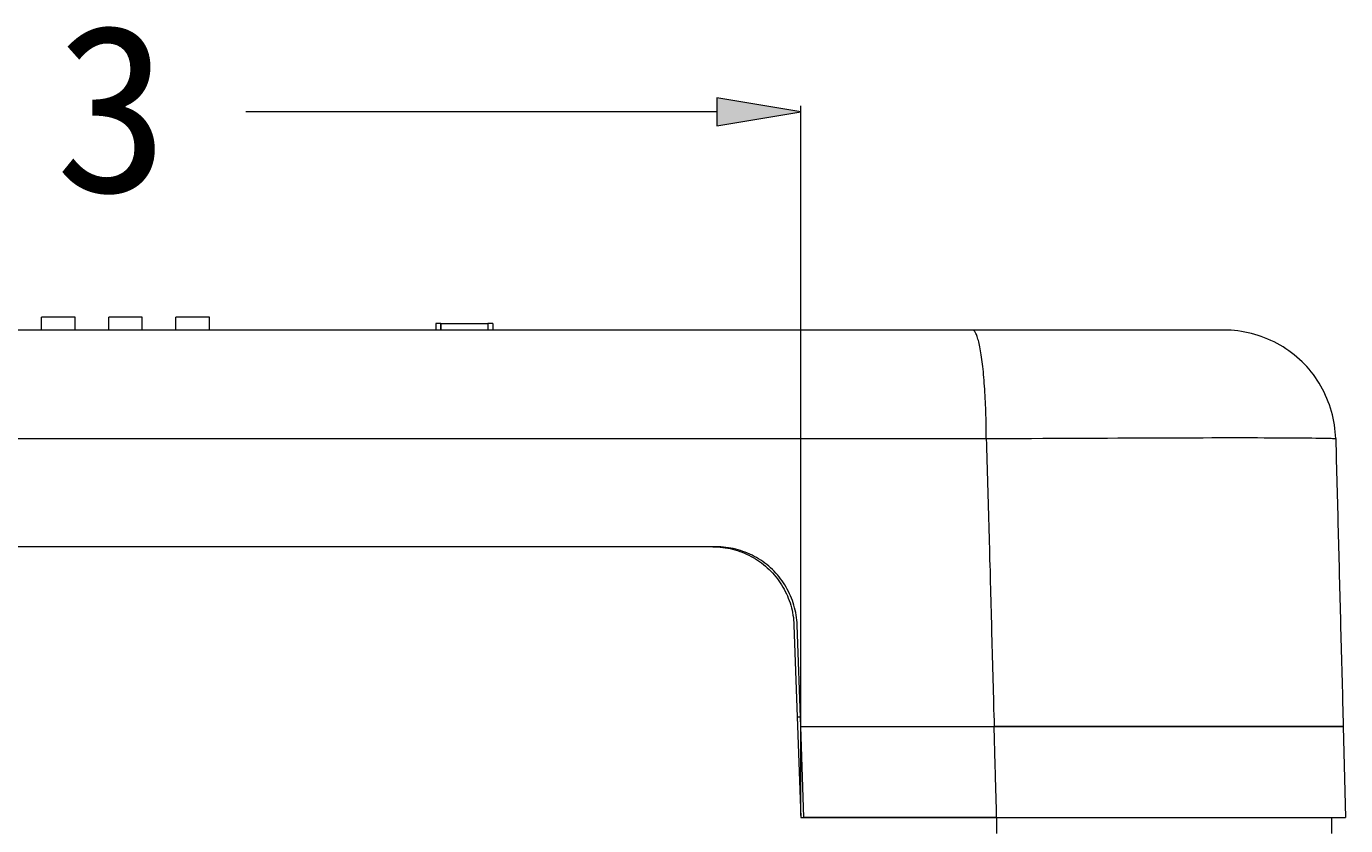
# Model space of a CAD drawing. Header units: inches. Extents: x 0 to 40, y 35.9 to 64.1.
# Drawn here: x 7.899 to 10.547, y 56.769 to 58.373 of the extents above; entities that cross this region are included whole.
import ezdxf

# ---------------------------------------------------------------- set-up
doc = ezdxf.new("R2010")
doc.units = ezdxf.units.IN
doc.header["$MEASUREMENT"] = 0
doc.layers.add('1', color=7, linetype='Continuous')
doc.layers.add('2', color=7, linetype='Continuous')

# ---------------------------------------------------------------- blocks, each defined once
blk = doc.blocks.new('block 2')
at = {"layer": '1', "color": 163, "lineweight": 18, "true_color": 0x667fcc}
blk.add_lwpolyline([(8.1993, 57.7633), (8.1993, 57.7889)], dxfattribs=at)
blk = doc.blocks.new('block 4')
at = {"layer": '1', "color": 163, "lineweight": 18, "true_color": 0x667fcc}
blk.add_lwpolyline([(8.2666, 57.7889), (8.1993, 57.7889)], dxfattribs=at)
blk = doc.blocks.new('block 5')
at = {"layer": '1', "color": 163, "lineweight": 18, "true_color": 0x667fcc}
blk.add_lwpolyline([(8.0646, 57.7633), (8.0646, 57.7889)], dxfattribs=at)
blk = doc.blocks.new('block 10')
at = {"layer": '1', "color": 163, "lineweight": 18, "true_color": 0x667fcc}
blk.add_lwpolyline([(7.9973, 57.7633), (7.9973, 57.7889)], dxfattribs=at)
blk = doc.blocks.new('block 13')
at = {"layer": '1', "color": 163, "lineweight": 18, "true_color": 0x667fcc}
blk.add_lwpolyline([(8.2666, 57.7633), (8.2666, 57.7889)], dxfattribs=at)
blk = doc.blocks.new('block 14')
at = {"layer": '1', "color": 163, "lineweight": 18, "true_color": 0x667fcc}
blk.add_lwpolyline([(8.1319, 57.7633), (8.1319, 57.7889)], dxfattribs=at)
blk = doc.blocks.new('block 16')
at = {"layer": '1', "color": 163, "lineweight": 18, "true_color": 0x667fcc}
blk.add_lwpolyline([(7.9973, 57.7889), (7.93, 57.7889)], dxfattribs=at)
blk = doc.blocks.new('block 19')
at = {"layer": '1', "color": 163, "lineweight": 18, "true_color": 0x667fcc}
blk.add_lwpolyline([(7.93, 57.7633), (7.93, 57.7889)], dxfattribs=at)
blk = doc.blocks.new('block 22')
at = {"layer": '1', "color": 163, "lineweight": 18, "true_color": 0x667fcc}
blk.add_lwpolyline([(8.1319, 57.7889), (8.0646, 57.7889)], dxfattribs=at)
blk = doc.blocks.new('block 23')
at = {"layer": '1', "color": 43, "lineweight": 18, "true_color": 0xccb266}
blk.add_lwpolyline([(5.8324, 57.5453), (9.8257, 57.5453)], dxfattribs=at)
blk = doc.blocks.new('block 25')
at = {"layer": '1', "color": 43, "lineweight": 18, "true_color": 0xccb266}
blk.add_lwpolyline([(9.2832, 57.3285), (6.3749, 57.3285)], dxfattribs=at)
blk = doc.blocks.new('block 26')
at = {"layer": '1', "color": 43, "lineweight": 18, "true_color": 0xccb266}
blk.add_lwpolyline([(8.7209, 57.7767), (8.7209, 57.7633)], dxfattribs=at)
blk = doc.blocks.new('block 27')
at = {"layer": '1', "color": 43, "lineweight": 18, "true_color": 0xccb266}
blk.add_lwpolyline([(8.731, 57.7767), (8.7209, 57.7767)], dxfattribs=at)
blk = doc.blocks.new('block 28')
at = {"layer": '1', "color": 43, "lineweight": 18, "true_color": 0xccb266}
blk.add_lwpolyline([(8.731, 57.7767), (8.731, 57.7633)], dxfattribs=at)
blk = doc.blocks.new('block 29')
at = {"layer": '1', "color": 43, "lineweight": 18, "true_color": 0xccb266}
blk.add_lwpolyline([(9.4532, 56.9674), (9.8414, 56.9674)], dxfattribs=at)
blk = doc.blocks.new('block 30')
at = {"layer": '1', "color": 43, "lineweight": 18, "true_color": 0xccb266}
blk.add_lwpolyline([(9.4532, 56.9674), (9.4461, 57.1711)], dxfattribs=at)
blk = doc.blocks.new('block 31')
at = {"layer": '1', "color": 43, "lineweight": 18, "true_color": 0xccb266}
blk.add_lwpolyline([(8.8252, 57.7767), (8.8252, 57.7633)], dxfattribs=at)
blk = doc.blocks.new('block 34')
at = {"layer": '1', "color": 43, "lineweight": 18, "true_color": 0xccb266}
blk.add_lwpolyline([(8.8353, 57.7767), (8.8353, 57.7633)], dxfattribs=at)
blk = doc.blocks.new('block 35')
at = {"layer": '1', "color": 43, "lineweight": 18, "true_color": 0xccb266}
blk.add_lwpolyline([(8.731, 57.7633), (8.731, 57.7767)], dxfattribs=at)
blk = doc.blocks.new('block 38')
at = {"layer": '1', "color": 43, "lineweight": 18, "true_color": 0xccb266}
blk.add_lwpolyline([(8.8252, 57.7766), (8.8252, 57.7767)], dxfattribs=at)
blk = doc.blocks.new('block 42')
at = {"layer": '1', "color": 43, "lineweight": 18, "true_color": 0xccb266}
blk.add_lwpolyline([(9.8414, 56.9674), (10.5419, 56.9674)], dxfattribs=at)
blk = doc.blocks.new('block 43')
at = {"layer": '1', "color": 43, "lineweight": 18, "true_color": 0xccb266}
blk.add_lwpolyline([(8.731, 57.7767), (8.8252, 57.7767)], dxfattribs=at)
blk = doc.blocks.new('block 44')
at = {"layer": '1', "color": 43, "lineweight": 18, "true_color": 0xccb266}
blk.add_lwpolyline([(8.8353, 57.7767), (8.8252, 57.7767)], dxfattribs=at)
blk = doc.blocks.new('block 597')
at = {"layer": '1', "color": 43, "lineweight": 18, "true_color": 0xccb266}
blk.add_lwpolyline([(9.8257, 57.5453), (9.8256, 57.5522), (9.8256, 57.5591), (9.8255, 57.566), (9.8254, 57.5729), (9.8252, 57.5797), (9.8251, 57.5864), (9.8249, 57.5931), (9.8246, 57.5998), (9.8244, 57.6064), (9.8241, 57.613), (9.8238, 57.6195), (9.8235, 57.6259), (9.8232, 57.6322), (9.8228, 57.6385), (9.8224, 57.6446), (9.822, 57.6507), (9.8216, 57.6566), (9.8211, 57.6625), (9.8207, 57.6682), (9.8202, 57.6738), (9.8197, 57.6793), (9.8191, 57.6846), (9.8186, 57.6898), (9.818, 57.6949), (9.8174, 57.6998), (9.8168, 57.7045), (9.8161, 57.7091), (9.8155, 57.7135), (9.8148, 57.7178), (9.8141, 57.7218), (9.8134, 57.7257), (9.8127, 57.7294), (9.812, 57.733), (9.8113, 57.7363), (9.8105, 57.7395), (9.8097, 57.7425), (9.8089, 57.7453), (9.8082, 57.7479), (9.8074, 57.7503), (9.8066, 57.7525), (9.8058, 57.7545), (9.8049, 57.7563), (9.8041, 57.7579), (9.8033, 57.7593), (9.8025, 57.7605), (9.8016, 57.7615), (9.8008, 57.7623), (9.7999, 57.7628), (9.7991, 57.7632), (9.7982, 57.7633)], dxfattribs=at)
blk = doc.blocks.new('block 598')
at = {"layer": '1', "color": 43, "lineweight": 18, "true_color": 0xccb266}
blk.add_open_spline([(9.4462, 56.9869), (9.4464, 56.9869), (9.4465, 56.9869), (9.4465, 56.9869), (9.4466, 56.9869), (9.4468, 56.9869), (9.4468, 56.9869), (9.4469, 56.9869), (9.4471, 56.9869), (9.4471, 56.9869), (9.4472, 56.9869), (9.4473, 56.9869), (9.4473, 56.9869), (9.4475, 56.9869), (9.4476, 56.9869), (9.4476, 56.9869), (9.4478, 56.9869), (9.4479, 56.9869), (9.4479, 56.9869), (9.448, 56.9869), (9.4482, 56.9869), (9.4482, 56.9869), (9.4483, 56.9869), (9.4484, 56.9869), (9.4484, 56.9869), (9.4486, 56.9869), (9.4487, 56.9869), (9.4487, 56.9869), (9.4489, 56.9869), (9.449, 56.9869), (9.449, 56.9869), (9.4492, 56.9869), (9.4493, 56.9869), (9.4493, 56.9869), (9.4494, 56.9869), (9.4496, 56.9869), (9.4496, 56.9869), (9.4497, 56.9869), (9.4498, 56.9869), (9.4498, 56.9869), (9.45, 56.9869), (9.4501, 56.9869), (9.4501, 56.9869), (9.4503, 56.9869), (9.4504, 56.9869), (9.4504, 56.9869), (9.4505, 56.9869), (9.4507, 56.9869), (9.4507, 56.9869), (9.4508, 56.9869), (9.4509, 56.9869), (9.4509, 56.9869), (9.4511, 56.9869), (9.4512, 56.9869), (9.4512, 56.9869), (9.4514, 56.9869), (9.4515, 56.9869), (9.4515, 56.9869), (9.4516, 56.9869), (9.4518, 56.9869), (9.4518, 56.9869), (9.4519, 56.9869), (9.4521, 56.9869), (9.4521, 56.9869), (9.4522, 56.9869), (9.4523, 56.9869), (9.4523, 56.9869), (9.4525, 56.9869), (9.4526, 56.9869), (9.4526, 56.9869), (9.4527, 56.9869), (9.4529, 56.9869), (9.4529, 56.9869), (9.453, 56.9869), (9.4532, 56.9869), (9.4532, 56.9869)], degree=3, knots=[0, 0, 0, 0, 1, 1, 1, 2, 2, 2, 3, 3, 3, 4, 4, 4, 5, 5, 5, 6, 6, 6, 7, 7, 7, 8, 8, 8, 9, 9, 9, 10, 10, 10, 11, 11, 11, 12, 12, 12, 13, 13, 13, 14, 14, 14, 15, 15, 15, 16, 16, 16, 17, 17, 17, 18, 18, 18, 19, 19, 19, 20, 20, 20, 21, 21, 21, 22, 22, 22, 23, 23, 23, 24, 24, 24, 25, 25, 25, 25], dxfattribs=at)
blk = doc.blocks.new('block 599')
at = {"layer": '1', "color": 43, "lineweight": 18, "true_color": 0xccb266}
blk.add_lwpolyline([(9.4461, 57.1711), (9.4459, 57.1761), (9.4455, 57.1812), (9.4449, 57.1862), (9.4441, 57.1912), (9.4433, 57.1961), (9.4422, 57.201), (9.441, 57.2059), (9.4397, 57.2108), (9.4382, 57.2155), (9.4366, 57.2203), (9.4348, 57.225), (9.4329, 57.2296), (9.4309, 57.2342), (9.4287, 57.2387), (9.4264, 57.2431), (9.424, 57.2475), (9.4214, 57.2518), (9.4187, 57.256), (9.4159, 57.2601), (9.4129, 57.2641), (9.4098, 57.268), (9.4066, 57.2719), (9.4033, 57.2756), (9.3999, 57.2792), (9.3964, 57.2828), (9.3927, 57.2862), (9.389, 57.2895), (9.3851, 57.2926), (9.3812, 57.2957), (9.3771, 57.2986), (9.373, 57.3014), (9.3688, 57.3041), (9.3645, 57.3066), (9.3601, 57.3091), (9.3557, 57.3113), (9.3512, 57.3135), (9.3466, 57.3155), (9.342, 57.3174), (9.3373, 57.3191), (9.3325, 57.3207), (9.3277, 57.3222), (9.3229, 57.3235), (9.318, 57.3246), (9.3131, 57.3256), (9.3082, 57.3265), (9.3032, 57.3272), (9.2982, 57.3277), (9.2932, 57.3281), (9.2882, 57.3284), (9.2832, 57.3285)], dxfattribs=at)
blk = doc.blocks.new('block 601')
at = {"layer": '1', "color": 43, "lineweight": 18, "true_color": 0xccb266}
blk.add_lwpolyline([(10.5267, 57.5453), (10.5264, 57.5522), (10.5259, 57.5591), (10.5252, 57.566), (10.5242, 57.5729), (10.5231, 57.5797), (10.5217, 57.5864), (10.5202, 57.5931), (10.5184, 57.5998), (10.5164, 57.6064), (10.5142, 57.613), (10.5118, 57.6195), (10.5092, 57.6259), (10.5065, 57.6322), (10.5035, 57.6385), (10.5004, 57.6446), (10.497, 57.6507), (10.4935, 57.6566), (10.4898, 57.6625), (10.486, 57.6682), (10.4819, 57.6738), (10.4777, 57.6793), (10.4733, 57.6846), (10.4688, 57.6898), (10.464, 57.6949), (10.4592, 57.6998), (10.4541, 57.7045), (10.449, 57.7091), (10.4437, 57.7135), (10.4382, 57.7178), (10.4326, 57.7218), (10.4269, 57.7257), (10.4211, 57.7294), (10.4152, 57.733), (10.4091, 57.7363), (10.403, 57.7395), (10.3967, 57.7425), (10.3904, 57.7453), (10.384, 57.7479), (10.3775, 57.7503), (10.371, 57.7525), (10.3644, 57.7545), (10.3577, 57.7563), (10.351, 57.7579), (10.3442, 57.7593), (10.3374, 57.7605), (10.3306, 57.7615), (10.3237, 57.7623), (10.3168, 57.7628), (10.3099, 57.7632), (10.303, 57.7633)], dxfattribs=at)
blk = doc.blocks.new('block 602')
at = {"layer": '1', "color": 43, "lineweight": 18, "true_color": 0xccb266}
blk.add_lwpolyline([(9.8257, 57.5453), (9.826, 57.5338), (9.8263, 57.5222), (9.8266, 57.5107), (9.8269, 57.4991), (9.8273, 57.4876), (9.8276, 57.476), (9.8279, 57.4644), (9.8282, 57.4529), (9.8285, 57.4413), (9.8289, 57.4298), (9.8292, 57.4182), (9.8295, 57.4066), (9.8298, 57.3951), (9.8302, 57.3835), (9.8305, 57.372), (9.8308, 57.3604), (9.8311, 57.3489), (9.8315, 57.3373), (9.8318, 57.3257), (9.8321, 57.3142), (9.8324, 57.3026), (9.8328, 57.2911), (9.8331, 57.2795), (9.8334, 57.2679), (9.8337, 57.2564), (9.834, 57.2448), (9.8343, 57.2333), (9.8346, 57.2217), (9.8349, 57.2102), (9.8352, 57.1986), (9.8355, 57.187), (9.8358, 57.1755), (9.8361, 57.1639), (9.8364, 57.1524), (9.8367, 57.1408), (9.837, 57.1292), (9.8373, 57.1177), (9.8376, 57.1061), (9.8379, 57.0946), (9.8382, 57.083), (9.8385, 57.0715), (9.8388, 57.0599), (9.8392, 57.0483), (9.8395, 57.0368), (9.8398, 57.0252), (9.8401, 57.0137), (9.8404, 57.0021), (9.8407, 56.9905), (9.8411, 56.979), (9.8414, 56.9674)], dxfattribs=at)
blk = doc.blocks.new('block 605')
at = {"layer": '1', "color": 43, "lineweight": 18, "true_color": 0xccb266}
blk.add_lwpolyline([(10.5267, 57.5453), (10.527, 57.5338), (10.5274, 57.5222), (10.5276, 57.5107), (10.528, 57.4991), (10.5282, 57.4876), (10.5286, 57.476), (10.5288, 57.4644), (10.5292, 57.4529), (10.5295, 57.4413), (10.5298, 57.4298), (10.5301, 57.4182), (10.5304, 57.4066), (10.5307, 57.3951), (10.531, 57.3835), (10.5313, 57.372), (10.5316, 57.3604), (10.5319, 57.3489), (10.5322, 57.3373), (10.5325, 57.3257), (10.5328, 57.3142), (10.5331, 57.3026), (10.5334, 57.2911), (10.5337, 57.2795), (10.534, 57.2679), (10.5343, 57.2564), (10.5346, 57.2448), (10.5349, 57.2333), (10.5352, 57.2217), (10.5355, 57.2102), (10.5358, 57.1986), (10.5361, 57.187), (10.5364, 57.1755), (10.5367, 57.1639), (10.537, 57.1524), (10.5373, 57.1408), (10.5376, 57.1292), (10.5379, 57.1177), (10.5382, 57.1061), (10.5385, 57.0946), (10.5388, 57.083), (10.5391, 57.0715), (10.5394, 57.0599), (10.5398, 57.0483), (10.5401, 57.0368), (10.5404, 57.0252), (10.5407, 57.0137), (10.541, 57.0021), (10.5413, 56.9906), (10.5416, 56.979), (10.5419, 56.9674)], dxfattribs=at)
blk = doc.blocks.new('block 607')
at = {"layer": '1', "color": 43, "lineweight": 18, "true_color": 0xccb266}
blk.add_lwpolyline([(9.8257, 57.5453), (9.8485, 57.5455), (9.8714, 57.5456), (9.8941, 57.5458), (9.9166, 57.5459), (9.939, 57.546), (9.9612, 57.5461), (9.9832, 57.5462), (10.005, 57.5463), (10.0266, 57.5464), (10.0479, 57.5465), (10.0689, 57.5466), (10.0897, 57.5467), (10.1102, 57.5468), (10.1303, 57.5469), (10.1501, 57.5469), (10.1696, 57.547), (10.1886, 57.5471), (10.2073, 57.5471), (10.2256, 57.5472), (10.2435, 57.5472), (10.2609, 57.5472), (10.2779, 57.5473), (10.2945, 57.5473), (10.3105, 57.5473), (10.3261, 57.5473), (10.3412, 57.5473), (10.3558, 57.5473), (10.3698, 57.5473), (10.3833, 57.5472), (10.3963, 57.5472), (10.4086, 57.5472), (10.4204, 57.5471), (10.4316, 57.5471), (10.4423, 57.547), (10.4523, 57.5469), (10.4618, 57.5469), (10.4707, 57.5468), (10.479, 57.5467), (10.4867, 57.5466), (10.4937, 57.5465), (10.5001, 57.5464), (10.5056, 57.5463), (10.5105, 57.5462), (10.5144, 57.5461), (10.5177, 57.546), (10.5203, 57.5459), (10.5223, 57.5457), (10.524, 57.5456), (10.5254, 57.5455), (10.5267, 57.5453)], dxfattribs=at)
blk = doc.blocks.new('block 608')
at = {"layer": '1', "color": 43, "lineweight": 18, "true_color": 0xccb266}
blk.add_lwpolyline([(10.303, 57.7633), (10.3028, 57.7633), (10.302, 57.7633), (10.3008, 57.7633), (10.299, 57.7633), (10.2968, 57.7633), (10.2942, 57.7633), (10.291, 57.7633), (10.2874, 57.7633), (10.2833, 57.7633), (10.2787, 57.7633), (10.2737, 57.7633), (10.2683, 57.7633), (10.2624, 57.7633), (10.256, 57.7633), (10.2492, 57.7633), (10.2421, 57.7633), (10.2344, 57.7633), (10.2264, 57.7633), (10.2179, 57.7633), (10.2091, 57.7633), (10.1998, 57.7633), (10.1901, 57.7633), (10.1801, 57.7633), (10.1696, 57.7633), (10.1587, 57.7633), (10.1475, 57.7633), (10.136, 57.7633), (10.124, 57.7633), (10.1118, 57.7633), (10.0992, 57.7633), (10.0863, 57.7633), (10.0731, 57.7633), (10.0596, 57.7633), (10.0458, 57.7633), (10.0318, 57.7633), (10.0175, 57.7633), (10.003, 57.7633), (9.9883, 57.7633), (9.9733, 57.7633), (9.9582, 57.7633), (9.9429, 57.7633), (9.9273, 57.7633), (9.9116, 57.7633), (9.8958, 57.7633), (9.8798, 57.7633), (9.8637, 57.7633), (9.8475, 57.7633), (9.8312, 57.7633), (9.8148, 57.7633), (9.7983, 57.7633)], dxfattribs=at)
blk = doc.blocks.new('block 609')
at = {"layer": '1', "color": 43, "lineweight": 18, "true_color": 0xccb266}
blk.add_lwpolyline([(9.7983, 57.7633), (9.7591, 57.7633), (9.7199, 57.7633), (9.6806, 57.7633), (9.6414, 57.7633), (9.6022, 57.7633), (9.5629, 57.7633), (9.5237, 57.7633), (9.4844, 57.7633), (9.4451, 57.7633), (9.4059, 57.7633), (9.3666, 57.7633), (9.3273, 57.7633), (9.2879, 57.7633), (9.2486, 57.7633), (9.2093, 57.7633), (9.1699, 57.7633), (9.1306, 57.7633), (9.0912, 57.7633), (9.0519, 57.7633), (9.0125, 57.7633), (8.9731, 57.7633), (8.9337, 57.7633), (8.8943, 57.7633), (8.8549, 57.7633), (8.8155, 57.7633), (8.7761, 57.7633), (8.7367, 57.7633), (8.6973, 57.7633), (8.6578, 57.7633), (8.6184, 57.7633), (8.579, 57.7633), (8.5395, 57.7633), (8.5001, 57.7633), (8.4606, 57.7633), (8.4212, 57.7633), (8.3817, 57.7633), (8.3422, 57.7633), (8.3028, 57.7633), (8.2633, 57.7633), (8.2239, 57.7633), (8.1844, 57.7633), (8.1449, 57.7633), (8.1054, 57.7633), (8.066, 57.7633), (8.0265, 57.7633), (7.987, 57.7633), (7.9475, 57.7633), (7.908, 57.7633), (7.8685, 57.7633), (7.829, 57.7633)], dxfattribs=at)
blk = doc.blocks.new('block 743')
at = {"layer": '2', "color": 7, "lineweight": 18, "true_color": 0xffffff}
blk.add_lwpolyline([(9.4532, 56.7849), (9.8469, 56.7849)], dxfattribs=at)
blk = doc.blocks.new('block 745')
at = {"layer": '2', "color": 80, "lineweight": 18, "true_color": 0x3fff00}
blk.add_lwpolyline([(9.8465, 56.7849), (10.5466, 56.7849)], dxfattribs=at)
blk = doc.blocks.new('block 746')
at = {"layer": '2', "color": 80, "lineweight": 18, "true_color": 0x3fff00}
blk.add_lwpolyline([(10.5419, 56.9674), (10.5466, 56.7849)], dxfattribs=at)
blk = doc.blocks.new('block 748')
at = {"layer": '2', "color": 80, "lineweight": 18, "true_color": 0x3fff00}
blk.add_lwpolyline([(9.7272, 56.9674), (9.8414, 56.9674)], dxfattribs=at)
blk = doc.blocks.new('block 750')
at = {"layer": '2', "color": 80, "lineweight": 18, "true_color": 0x3fff00}
blk.add_lwpolyline([(10.5419, 56.9674), (9.8414, 56.9674)], dxfattribs=at)
blk = doc.blocks.new('block 752')
at = {"layer": '2', "color": 80, "lineweight": 18, "true_color": 0x3fff00}
blk.add_lwpolyline([(9.4596, 56.7849), (9.4532, 56.9674)], dxfattribs=at)
blk = doc.blocks.new('block 753')
at = {"layer": '2', "color": 80, "lineweight": 18, "true_color": 0x3fff00}
blk.add_lwpolyline([(10.303, 57.7633), (10.2033, 57.7633)], dxfattribs=at)
blk = doc.blocks.new('block 758')
at = {"layer": '2', "color": 7, "lineweight": 18, "true_color": 0xffffff}
blk.add_lwpolyline([(9.4397, 57.1711), (9.4532, 56.7849)], dxfattribs=at)
blk = doc.blocks.new('block 1229')
at = {"layer": '2', "color": 7, "lineweight": 18, "true_color": 0xffffff}
blk.add_lwpolyline([(9.2768, 57.3285), (9.2818, 57.3284), (9.2868, 57.3281), (9.2919, 57.3277), (9.2968, 57.3272), (9.3018, 57.3265), (9.3067, 57.3256), (9.3116, 57.3246), (9.3165, 57.3235), (9.3213, 57.3222), (9.3261, 57.3207), (9.3309, 57.3191), (9.3355, 57.3174), (9.3402, 57.3155), (9.3447, 57.3135), (9.3492, 57.3114), (9.3537, 57.3091), (9.358, 57.3067), (9.3623, 57.3042), (9.3665, 57.3015), (9.3706, 57.2987), (9.3747, 57.2958), (9.3786, 57.2927), (9.3825, 57.2895), (9.3862, 57.2863), (9.3899, 57.2828), (9.3934, 57.2793), (9.3969, 57.2757), (9.4002, 57.272), (9.4034, 57.2681), (9.4064, 57.2642), (9.4094, 57.2602), (9.4122, 57.256), (9.4149, 57.2518), (9.4175, 57.2475), (9.42, 57.2432), (9.4223, 57.2387), (9.4245, 57.2342), (9.4265, 57.2297), (9.4284, 57.225), (9.4302, 57.2203), (9.4318, 57.2156), (9.4333, 57.2108), (9.4346, 57.2059), (9.4358, 57.2011), (9.4369, 57.1961), (9.4377, 57.1912), (9.4385, 57.1862), (9.439, 57.1812), (9.4395, 57.1761), (9.4397, 57.1711)], dxfattribs=at)
blk = doc.blocks.new('block 1232')
at = {"layer": '2', "color": 80, "lineweight": 18, "true_color": 0x3fff00}
blk.add_lwpolyline([(9.7272, 56.7849), (9.727, 56.7849), (9.7268, 56.7849), (9.7266, 56.7849), (9.7265, 56.7849), (9.7263, 56.7849), (9.7261, 56.7849), (9.7259, 56.7849), (9.7257, 56.7849), (9.7256, 56.7849), (9.7254, 56.7849), (9.7252, 56.7849), (9.725, 56.7849), (9.7248, 56.7849), (9.7247, 56.7849), (9.7245, 56.7849), (9.7243, 56.7849), (9.7241, 56.7849), (9.724, 56.7849), (9.7238, 56.7849), (9.7236, 56.7849), (9.7234, 56.7849), (9.7232, 56.7849), (9.7231, 56.7849), (9.7229, 56.7849), (9.7227, 56.7849), (9.7225, 56.7849), (9.7224, 56.7849), (9.7222, 56.7849), (9.722, 56.7849), (9.7218, 56.7849), (9.7216, 56.7849), (9.7215, 56.7849), (9.7213, 56.7849), (9.7211, 56.7849), (9.7209, 56.7849), (9.7208, 56.7849), (9.7206, 56.7849), (9.7204, 56.7849), (9.7202, 56.7849), (9.72, 56.7849), (9.7199, 56.7849), (9.7197, 56.7849), (9.7195, 56.7849), (9.7193, 56.7849), (9.7191, 56.7849), (9.719, 56.7849), (9.7188, 56.7849), (9.7186, 56.7849), (9.7184, 56.7849), (9.7183, 56.7849)], dxfattribs=at)
blk = doc.blocks.new('block 1233')
at = {"layer": '2', "color": 80, "lineweight": 18, "true_color": 0x3fff00}
blk.add_lwpolyline([(9.4532, 56.9674), (9.4584, 56.9674), (9.4642, 56.9674), (9.4697, 56.9674), (9.4752, 56.9674), (9.481, 56.9674), (9.4858, 56.9674), (9.4917, 56.9674), (9.4971, 56.9674), (9.5026, 56.9674), (9.5081, 56.9674), (9.5136, 56.9674), (9.5187, 56.9674), (9.5248, 56.9674), (9.5299, 56.9674), (9.5355, 56.9674), (9.541, 56.9674), (9.5464, 56.9674), (9.5519, 56.9674), (9.5577, 56.9674), (9.5625, 56.9674), (9.5683, 56.9674), (9.5738, 56.9674), (9.5793, 56.9674), (9.5851, 56.9674), (9.5903, 56.9674), (9.5955, 56.9674), (9.6012, 56.9674), (9.6067, 56.9674), (9.6122, 56.9674), (9.618, 56.9674), (9.6228, 56.9674), (9.6287, 56.9674), (9.6341, 56.9674), (9.6396, 56.9674), (9.645, 56.9674), (9.6506, 56.9674), (9.6557, 56.9674), (9.6618, 56.9674), (9.6668, 56.9674), (9.6724, 56.9674), (9.6779, 56.9674), (9.6834, 56.9674), (9.6888, 56.9674), (9.6946, 56.9674), (9.6994, 56.9674), (9.7053, 56.9674), (9.7107, 56.9674), (9.7162, 56.9674), (9.722, 56.9674), (9.7272, 56.9674)], dxfattribs=at)
blk = doc.blocks.new('block 1235')
at = {"layer": '2', "color": 80, "lineweight": 18, "true_color": 0x3fff00}
blk.add_lwpolyline([(9.7183, 56.7849), (9.713, 56.7849), (9.7085, 56.7849), (9.704, 56.7849), (9.699, 56.7849), (9.6938, 56.7849), (9.6886, 56.7849), (9.6834, 56.7849), (9.6782, 56.7849), (9.6733, 56.7849), (9.6691, 56.7849), (9.6654, 56.7849), (9.6613, 56.7849), (9.6564, 56.7849), (9.6509, 56.7849), (9.6448, 56.7849), (9.6387, 56.7849), (9.6328, 56.7849), (9.627, 56.7849), (9.6214, 56.7849), (9.6159, 56.7849), (9.6106, 56.7849), (9.6054, 56.7849), (9.6002, 56.7849), (9.595, 56.7849), (9.5898, 56.7849), (9.5846, 56.7849), (9.5794, 56.7849), (9.5741, 56.7849), (9.5688, 56.7849), (9.5634, 56.7849), (9.5578, 56.7849), (9.5522, 56.7849), (9.5464, 56.7849), (9.5405, 56.7849), (9.5347, 56.7849), (9.5294, 56.7849), (9.5244, 56.7849), (9.5197, 56.7849), (9.5155, 56.7849), (9.5108, 56.7849), (9.5055, 56.7849), (9.4996, 56.7849), (9.494, 56.7849), (9.4898, 56.7849), (9.4856, 56.7849), (9.4804, 56.7849), (9.4752, 56.7849), (9.4703, 56.7849), (9.4657, 56.7849), (9.4596, 56.7849)], dxfattribs=at)
blk = doc.blocks.new('block 1237')
at = {"layer": '2', "color": 80, "lineweight": 18, "true_color": 0x3fff00}
blk.add_lwpolyline([(9.8465, 56.7849), (9.8441, 56.7849), (9.8417, 56.7849), (9.8393, 56.7849), (9.8369, 56.7849), (9.8345, 56.7849), (9.8322, 56.7849), (9.8298, 56.7849), (9.8274, 56.7849), (9.825, 56.7849), (9.8226, 56.7849), (9.8202, 56.7849), (9.8179, 56.7849), (9.8155, 56.7849), (9.8131, 56.7849), (9.8107, 56.7849), (9.8083, 56.7849), (9.8059, 56.7849), (9.8035, 56.7849), (9.8011, 56.7849), (9.7988, 56.7849), (9.7964, 56.7849), (9.794, 56.7849), (9.7916, 56.7849), (9.7892, 56.7849), (9.7868, 56.7849), (9.7845, 56.7849), (9.7821, 56.7849), (9.7797, 56.7849), (9.7773, 56.7849), (9.7749, 56.7849), (9.7725, 56.7849), (9.7701, 56.7849), (9.7677, 56.7849), (9.7653, 56.7849), (9.763, 56.7849), (9.7606, 56.7849), (9.7582, 56.7849), (9.7558, 56.7849), (9.7534, 56.7849), (9.751, 56.7849), (9.7487, 56.7849), (9.7463, 56.7849), (9.7439, 56.7849), (9.7415, 56.7849), (9.7391, 56.7849), (9.7367, 56.7849), (9.7343, 56.7849), (9.7319, 56.7849), (9.7296, 56.7849), (9.7272, 56.7849)], dxfattribs=at)
blk = doc.blocks.new('block 1239')
at = {"layer": '2', "color": 80, "lineweight": 18, "true_color": 0x3fff00}
blk.add_lwpolyline([(9.8465, 56.7839), (9.8464, 56.7876), (9.8463, 56.7912), (9.8462, 56.7949), (9.8461, 56.7986), (9.846, 56.8022), (9.8459, 56.8059), (9.8458, 56.8096), (9.8457, 56.8133), (9.8456, 56.8169), (9.8455, 56.8206), (9.8454, 56.8243), (9.8453, 56.8279), (9.8452, 56.8316), (9.8451, 56.8353), (9.845, 56.8389), (9.8449, 56.8426), (9.8448, 56.8463), (9.8447, 56.85), (9.8445, 56.8536), (9.8444, 56.8573), (9.8443, 56.861), (9.8442, 56.8646), (9.8441, 56.8683), (9.844, 56.872), (9.8439, 56.8757), (9.8438, 56.8793), (9.8437, 56.883), (9.8436, 56.8867), (9.8435, 56.8903), (9.8434, 56.894), (9.8433, 56.8977), (9.8432, 56.9014), (9.8431, 56.905), (9.843, 56.9087), (9.8429, 56.9124), (9.8428, 56.916), (9.8427, 56.9197), (9.8426, 56.9234), (9.8425, 56.9271), (9.8424, 56.9307), (9.8423, 56.9344), (9.8422, 56.9381), (9.8421, 56.9417), (9.842, 56.9454), (9.8419, 56.9491), (9.8418, 56.9528), (9.8417, 56.9564), (9.8416, 56.9601), (9.8415, 56.9638), (9.8414, 56.9674)], dxfattribs=at)
blk = doc.blocks.new('block 1240')
at = {"layer": '2', "color": 80, "lineweight": 18, "true_color": 0x3fff00}
blk.add_open_spline([(10.2033, 57.7633), (10.2031, 57.7633), (10.203, 57.7633), (10.203, 57.7633), (10.2029, 57.7633), (10.2027, 57.7633), (10.2027, 57.7633), (10.2025, 57.7633), (10.2024, 57.7633), (10.2024, 57.7633), (10.2022, 57.7633), (10.2021, 57.7633), (10.2021, 57.7633), (10.2019, 57.7633), (10.2017, 57.7633), (10.2017, 57.7633), (10.2017, 57.7633), (10.2015, 57.7633), (10.2015, 57.7633), (10.2015, 57.7633), (10.2014, 57.7633), (10.2014, 57.7633), (10.2014, 57.7633), (10.2012, 57.7633), (10.2012, 57.7633), (10.2012, 57.7633), (10.201, 57.7633), (10.201, 57.7633), (10.201, 57.7633), (10.2008, 57.7633), (10.2008, 57.7633), (10.2008, 57.7633), (10.2006, 57.7633), (10.2006, 57.7633), (10.2006, 57.7633), (10.2004, 57.7633), (10.2004, 57.7633), (10.2004, 57.7633), (10.2002, 57.7633), (10.2002, 57.7633), (10.2002, 57.7633), (10.2, 57.7633), (10.2, 57.7633), (10.2, 57.7633), (10.1997, 57.7633), (10.1997, 57.7633), (10.1997, 57.7633), (10.1995, 57.7633), (10.1995, 57.7633), (10.1995, 57.7633), (10.1993, 57.7633), (10.1993, 57.7633), (10.1993, 57.7633), (10.1991, 57.7633), (10.1991, 57.7633), (10.1991, 57.7633), (10.1988, 57.7633), (10.1988, 57.7633), (10.1988, 57.7633), (10.1986, 57.7633), (10.1986, 57.7633), (10.1986, 57.7633), (10.1983, 57.7633), (10.1983, 57.7633), (10.1983, 57.7633), (10.1981, 57.7633), (10.1981, 57.7633), (10.1981, 57.7633), (10.1978, 57.7633), (10.1978, 57.7633), (10.1978, 57.7633), (10.1976, 57.7633), (10.1976, 57.7633), (10.1976, 57.7633), (10.1973, 57.7633), (10.1973, 57.7633), (10.1973, 57.7633), (10.1971, 57.7633), (10.1971, 57.7633), (10.1971, 57.7633), (10.1968, 57.7633), (10.1968, 57.7633), (10.1968, 57.7633), (10.1965, 57.7633), (10.1965, 57.7633), (10.1965, 57.7633), (10.1962, 57.7633), (10.1962, 57.7633), (10.1962, 57.7633), (10.196, 57.7633), (10.196, 57.7633), (10.196, 57.7633), (10.1957, 57.7633), (10.1957, 57.7633), (10.1957, 57.7633), (10.1954, 57.7633), (10.1954, 57.7633), (10.1954, 57.7633), (10.1951, 57.7633), (10.1951, 57.7633), (10.1951, 57.7633), (10.1948, 57.7633), (10.1948, 57.7633), (10.1948, 57.7633), (10.1945, 57.7633), (10.1945, 57.7633), (10.1945, 57.7633), (10.1942, 57.7633), (10.1942, 57.7633), (10.1942, 57.7633), (10.1939, 57.7633), (10.1939, 57.7633), (10.1939, 57.7633), (10.1936, 57.7633), (10.1936, 57.7633), (10.1936, 57.7633), (10.1932, 57.7633), (10.1932, 57.7633), (10.1932, 57.7633), (10.1929, 57.7633), (10.1929, 57.7633), (10.1929, 57.7633), (10.1926, 57.7633), (10.1926, 57.7633), (10.1926, 57.7633), (10.1923, 57.7633), (10.1923, 57.7633), (10.1923, 57.7633), (10.1919, 57.7633), (10.1919, 57.7633), (10.1919, 57.7633), (10.1916, 57.7633), (10.1916, 57.7633), (10.1916, 57.7633), (10.1912, 57.7633), (10.1912, 57.7633)], degree=3, knots=[0, 0, 0, 0, 1, 1, 1, 2, 2, 2, 3, 3, 3, 4, 4, 4, 5, 5, 5, 6, 6, 6, 7, 7, 7, 8, 8, 8, 9, 9, 9, 10, 10, 10, 11, 11, 11, 12, 12, 12, 13, 13, 13, 14, 14, 14, 15, 15, 15, 16, 16, 16, 17, 17, 17, 18, 18, 18, 19, 19, 19, 20, 20, 20, 21, 21, 21, 22, 22, 22, 23, 23, 23, 24, 24, 24, 25, 25, 25, 26, 26, 26, 27, 27, 27, 28, 28, 28, 29, 29, 29, 30, 30, 30, 31, 31, 31, 32, 32, 32, 33, 33, 33, 34, 34, 34, 35, 35, 35, 36, 36, 36, 37, 37, 37, 38, 38, 38, 39, 39, 39, 40, 40, 40, 41, 41, 41, 42, 42, 42, 43, 43, 43, 44, 44, 44, 45, 45, 45, 45], dxfattribs=at)
blk = doc.blocks.new('block 1248')
at = {"layer": '2', "color": 7, "lineweight": 18, "true_color": 0xffffff}
blk.add_lwpolyline([(9.8469, 56.753), (9.8469, 56.7536), (9.8469, 56.7542), (9.8469, 56.7549), (9.8469, 56.7555), (9.8469, 56.7562), (9.8469, 56.7568), (9.8469, 56.7574), (9.8469, 56.7581), (9.8469, 56.7587), (9.8469, 56.7594), (9.8469, 56.76), (9.8469, 56.7606), (9.8469, 56.7613), (9.8469, 56.7619), (9.8469, 56.7626), (9.8469, 56.7632), (9.8469, 56.7638), (9.8469, 56.7645), (9.8469, 56.7651), (9.8469, 56.7658), (9.8469, 56.7664), (9.8469, 56.767), (9.8469, 56.7677), (9.8469, 56.7683), (9.8469, 56.769), (9.8469, 56.7696), (9.8469, 56.7702), (9.8469, 56.7709), (9.8469, 56.7715), (9.8469, 56.7722), (9.8469, 56.7728), (9.8469, 56.7734), (9.8469, 56.7741), (9.8469, 56.7747), (9.8469, 56.7753), (9.8469, 56.776), (9.8469, 56.7766), (9.8469, 56.7773), (9.8469, 56.7779), (9.8469, 56.7785), (9.8469, 56.7792), (9.8469, 56.7798), (9.8469, 56.7805), (9.8469, 56.7811), (9.8469, 56.7818), (9.8469, 56.7824), (9.8469, 56.783), (9.8469, 56.7837), (9.8469, 56.7843), (9.8469, 56.7849)], dxfattribs=at)
blk = doc.blocks.new('block 1258')
at = {"layer": '2', "color": 7, "lineweight": 18, "true_color": 0xffffff}
blk.add_lwpolyline([(10.5189, 56.753), (10.5189, 56.7536), (10.5189, 56.7542), (10.5189, 56.7549), (10.5189, 56.7555), (10.5189, 56.7562), (10.5189, 56.7568), (10.5189, 56.7574), (10.5189, 56.7581), (10.5189, 56.7587), (10.5189, 56.7594), (10.5189, 56.76), (10.5189, 56.7606), (10.5189, 56.7613), (10.5189, 56.7619), (10.5189, 56.7626), (10.5189, 56.7632), (10.5189, 56.7638), (10.5189, 56.7645), (10.5189, 56.7651), (10.5189, 56.7658), (10.5189, 56.7664), (10.5189, 56.767), (10.5189, 56.7677), (10.5189, 56.7683), (10.5189, 56.769), (10.5189, 56.7696), (10.5189, 56.7702), (10.5189, 56.7709), (10.5189, 56.7715), (10.5189, 56.7722), (10.5189, 56.7728), (10.5189, 56.7734), (10.5189, 56.7741), (10.5189, 56.7747), (10.5189, 56.7753), (10.5189, 56.776), (10.5189, 56.7766), (10.5189, 56.7773), (10.5189, 56.7779), (10.5189, 56.7785), (10.5189, 56.7792), (10.5189, 56.7798), (10.5189, 56.7805), (10.5189, 56.7811), (10.5189, 56.7818), (10.5189, 56.7824), (10.5189, 56.783), (10.5189, 56.7837), (10.5189, 56.7843), (10.5189, 56.7849)], dxfattribs=at)
blk = doc.blocks.new('block 3427')
at = {"color": 5, "lineweight": 18, "true_color": 0x0000ff}
blk.add_lwpolyline([(9.4532, 56.7892), (9.4532, 58.2135)], dxfattribs=at)
blk = doc.blocks.new('block 3429')
at = {"color": 5, "lineweight": 18, "true_color": 0x0000ff}
blk.add_lwpolyline([(9.2849, 58.2014), (8.3399, 58.2014)], dxfattribs=at)
blk = doc.blocks.new('block 3431')
at = {"true_color": 0x0000ff}
h = blk.add_hatch(color=5, dxfattribs=at)
h.dxf.hatch_style = 2
h.paths.add_polyline_path([(9.2849, 58.2294), (9.2849, 58.1733), (9.4532, 58.2014)])
at = {"lineweight": 0}
blk.add_lwpolyline([(9.2849, 58.2294), (9.2849, 58.1733), (9.4532, 58.2014), (9.2849, 58.2294)], dxfattribs=at)
blk = doc.blocks.new('block 3432')
at = {"color": 4, "true_color": 0x00ffff, "insert": (7.2702, 58.0348), "char_height": 0.336544, "attachment_point": 7}
blk.add_mtext('\\fTxt|b0|i0|c0|p34;\\W1;48.3', dxfattribs=at)
blk = doc.blocks.new('block 3434')
at = {"lineweight": 0}
blk.add_lwpolyline([(9.4532, 56.7849), (9.4532, 56.7849)], dxfattribs=at)
blk = doc.blocks.new('block 3435')
at = {"lineweight": 0}
blk.add_lwpolyline([(9.4532, 58.2014), (9.4532, 58.2014)], dxfattribs=at)
blk = doc.blocks.new('block 3425')
for name in ['block 3432', 'block 3431', 'block 3427', 'block 3429', 'block 3435', 'block 3434']:
    blk.add_blockref(name, (0, 0))

msp = doc.modelspace()

# ---------------------------------------------------------------- block references
msp.add_blockref('block 3425', (0, 0))
at = {"layer": '1'}
for name in ['block 16', 'block 19', 'block 10', 'block 5', 'block 22', 'block 14', 'block 2', 'block 4', 'block 13', 'block 609', 'block 26', 'block 27', 'block 28', 'block 35', 'block 43', 'block 31', 'block 38', 'block 44', 'block 34', 'block 597', 'block 608', 'block 601', 'block 23', 'block 607', 'block 602', 'block 605', 'block 25', 'block 599', 'block 30', 'block 598', 'block 29', 'block 42']:
    msp.add_blockref(name, (0, 0), dxfattribs=at)
at = {"layer": '2'}
for name in ['block 1240', 'block 753', 'block 1229', 'block 758', 'block 752', 'block 1233', 'block 748', 'block 750', 'block 1239', 'block 746', 'block 743', 'block 1235', 'block 1232', 'block 1237', 'block 745', 'block 1248', 'block 1258']:
    msp.add_blockref(name, (0, 0), dxfattribs=at)

doc.saveas('drawing.dxf')
